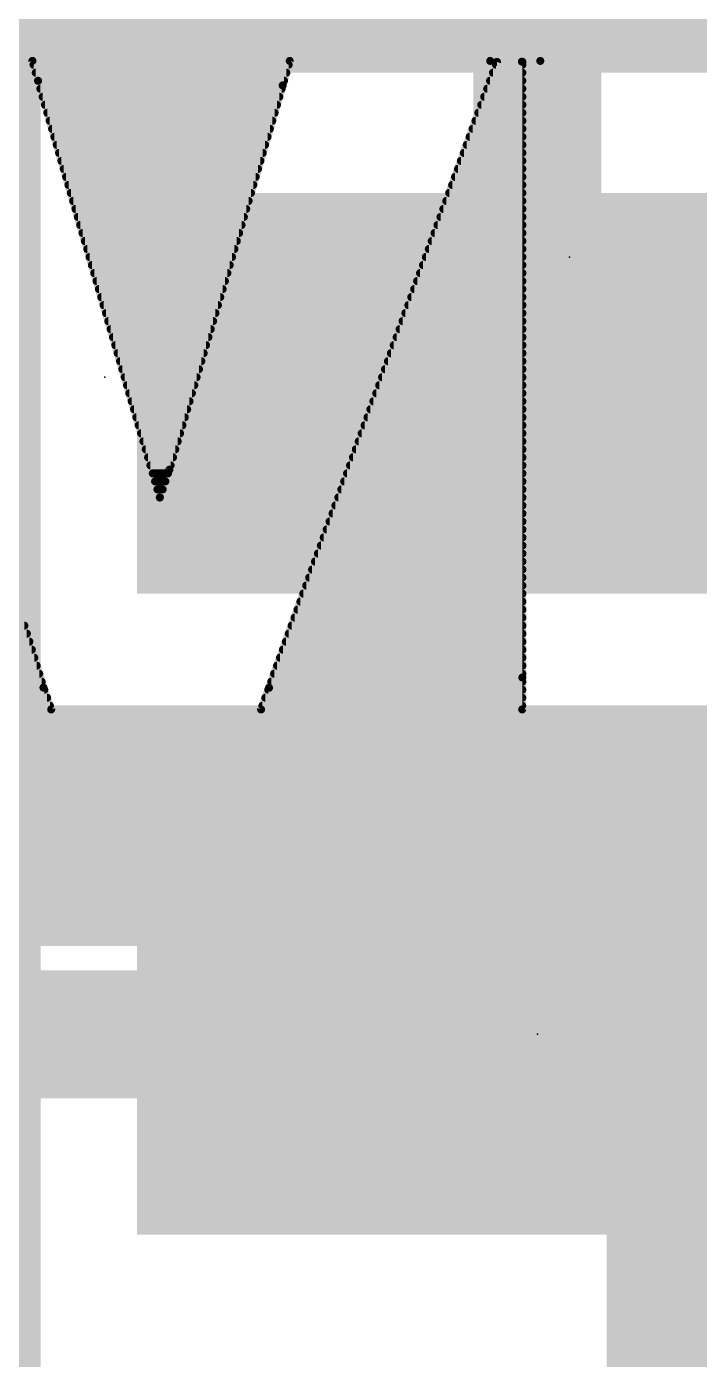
# Model space of a CAD drawing. Extents: x -27.9 to 58.7, y -12 to 40.1.
# Drawn here: x 22.076 to 23.142, y 15.868 to 17.98 of the extents above; entities that cross this region are included whole.
import ezdxf

# ---------------------------------------------------------------- set-up
doc = ezdxf.new("R2010")
doc.units = 0
for name, color, linetype in [('1', 12, 'CONTINUOUS'), ('16', 132, 'CONTINUOUS'), ('21', 41, 'CONTINUOUS'), ('22', 40, 'CONTINUOUS'), ('23', 53, 'CONTINUOUS'), ('24', 53, 'CONTINUOUS')]:
    doc.layers.add(name, color=color, linetype=linetype)

# ---------------------------------------------------------------- blocks, each defined once
blk = doc.blocks.new('RECT')
blk.add_solid([(-0.5, -0.5), (0.5, -0.5), (-0.5, 0.5), (0.5, 0.5)])

msp = doc.modelspace()

# ---------------------------------------------------------------- linework, layer by layer
at = {"layer": '16', "const_width": 0.2032}
for points in [[(22.8854, 17.399), (22.8854, 18.3642)], [(20.3962, 16.383), (22.8854, 16.383)]]:
    msp.add_lwpolyline(points, dxfattribs=at)
at = {"layer": '16', "const_width": 0.1016}
for points in [[(22.8346, 17.399, 1), (22.9362, 17.399)], [(22.8854, 16.3322, 1), (22.8854, 16.4338)]]:
    msp.add_lwpolyline(points, format="xyb", dxfattribs=at)
at = {"layer": '21', "const_width": 0.0127}
for points in [[(19.6469, 17.9705), (24.7579, 17.9705)], [(19.6574, 17.9832), (24.7474, 17.9832)], [(19.6364, 17.9578), (24.7683, 17.9578)], [(19.6261, 17.9451), (24.7788, 17.9451)], [(20.3647, 17.9324), (24.1685, 17.9324)], [(21.7617, 17.9258), (22.0847, 17.9258)], [(22.0847, 17.9258), (22.0937, 17.8942)], [(22.0865, 17.9197), (22.491, 17.9197)], [(22.0901, 17.907), (22.4873, 17.907)], [(22.8213, 17.9242), (22.4599, 16.9321)], [(22.4815, 17.8869), (22.4927, 17.9258)], [(22.4927, 17.9258), (22.8105, 17.9258)], [(22.8105, 17.9258), (22.8609, 17.9247)], [(22.815, 17.907), (22.8616, 17.907)], [(22.8197, 17.9197), (22.8616, 17.9197)], [(22.8616, 17.9243), (22.8213, 17.9242)], [(22.8609, 17.9247), (22.89, 17.9258)], [(22.8616, 16.9485), (22.8616, 17.9243)], [(22.89, 17.9258), (23.1546, 17.9258)], [(22.0937, 17.8943), (22.4837, 17.8943)], [(22.0937, 17.8942), (22.2868, 17.2338)], [(22.3018, 17.2777), (22.4815, 17.8869)], [(22.8104, 17.8943), (22.8616, 17.8943)], [(22.0974, 17.8816), (22.48, 17.8816)], [(22.1011, 17.8689), (22.4762, 17.8689)], [(22.8011, 17.8689), (22.8616, 17.8689)], [(22.8058, 17.8816), (22.8616, 17.8816)], [(22.1048, 17.8562), (22.4725, 17.8562)], [(22.1085, 17.8435), (22.4687, 17.8435)], [(22.7919, 17.8435), (22.8616, 17.8435)], [(22.7965, 17.8562), (22.8616, 17.8562)], [(22.1122, 17.8308), (22.465, 17.8308)], [(22.7873, 17.8308), (22.8616, 17.8308)], [(22.116, 17.8181), (22.4612, 17.8181)], [(22.1197, 17.8054), (22.4575, 17.8054)], [(22.778, 17.8054), (22.8616, 17.8054)], [(22.7826, 17.8181), (22.8616, 17.8181)], [(22.1234, 17.7927), (22.4537, 17.7927)], [(22.1271, 17.78), (22.45, 17.78)], [(22.7688, 17.78), (22.8616, 17.78)], [(22.7734, 17.7927), (22.8616, 17.7927)], [(22.1308, 17.7673), (22.4462, 17.7673)], [(22.7641, 17.7673), (22.8616, 17.7673)], [(22.1345, 17.7546), (22.4425, 17.7546)], [(22.1382, 17.7419), (22.4387, 17.7419)], [(22.7549, 17.7419), (22.8616, 17.7419)], [(22.7595, 17.7546), (22.8616, 17.7546)], [(22.142, 17.7292), (22.435, 17.7292)], [(22.1457, 17.7165), (22.4312, 17.7165)], [(22.7456, 17.7165), (22.8616, 17.7165)], [(22.7503, 17.7292), (22.8616, 17.7292)], [(22.1494, 17.7038), (22.4275, 17.7038)], [(22.741, 17.7038), (22.8616, 17.7038)], [(22.1531, 17.6911), (22.4237, 17.6911)], [(22.1568, 17.6784), (22.42, 17.6784)], [(22.7318, 17.6784), (22.8616, 17.6784)], [(22.7364, 17.6911), (22.8616, 17.6911)], [(22.1605, 17.6657), (22.4163, 17.6657)], [(22.1642, 17.653), (22.4125, 17.653)], [(22.7225, 17.653), (22.8616, 17.653)], [(22.7271, 17.6657), (22.8616, 17.6657)], [(22.1679, 17.6403), (22.4088, 17.6403)], [(22.7179, 17.6403), (22.8616, 17.6403)], [(22.1717, 17.6276), (22.405, 17.6276)], [(22.1754, 17.6149), (22.4013, 17.6149)], [(22.7086, 17.6149), (22.8616, 17.6149)], [(22.7133, 17.6276), (22.8616, 17.6276)], [(22.1791, 17.6022), (22.3975, 17.6022)], [(22.1828, 17.5895), (22.3938, 17.5895)], [(22.6994, 17.5895), (22.8616, 17.5895)], [(22.704, 17.6022), (22.8616, 17.6022)], [(22.1865, 17.5768), (22.39, 17.5768)], [(22.6948, 17.5768), (22.8616, 17.5768)], [(22.1902, 17.5641), (22.3863, 17.5641)], [(22.1939, 17.5514), (22.3825, 17.5514)], [(22.6855, 17.5514), (22.8616, 17.5514)], [(22.6901, 17.5641), (22.8616, 17.5641)], [(22.1976, 17.5387), (22.3788, 17.5387)], [(22.2014, 17.526), (22.375, 17.526)], [(22.6762, 17.526), (22.8616, 17.526)], [(22.6809, 17.5387), (22.8616, 17.5387)], [(22.2051, 17.5133), (22.3713, 17.5133)], [(22.6716, 17.5133), (22.8616, 17.5133)], [(22.1023, 16.9325), (21.9307, 17.4888)], [(22.2088, 17.5006), (22.3675, 17.5006)], [(22.2125, 17.4879), (22.3638, 17.4879)], [(22.6624, 17.4879), (22.8616, 17.4879)], [(22.667, 17.5006), (22.8616, 17.5006)], [(22.2162, 17.4752), (22.36, 17.4752)], [(22.2199, 17.4625), (22.3563, 17.4625)], [(22.6531, 17.4625), (22.8616, 17.4625)], [(22.6577, 17.4752), (22.8616, 17.4752)], [(22.2236, 17.4498), (22.3525, 17.4498)], [(22.6485, 17.4498), (22.8616, 17.4498)], [(22.2273, 17.4371), (22.3488, 17.4371)], [(22.2311, 17.4244), (22.345, 17.4244)], [(22.6392, 17.4244), (22.8616, 17.4244)], [(22.6439, 17.4371), (22.8616, 17.4371)], [(22.2348, 17.4117), (22.3413, 17.4117)], [(22.2385, 17.399), (22.3376, 17.399)], [(22.63, 17.399), (22.8616, 17.399)], [(22.6346, 17.4117), (22.8616, 17.4117)], [(22.2422, 17.3863), (22.3338, 17.3863)], [(22.6254, 17.3863), (22.8616, 17.3863)], [(22.2459, 17.3736), (22.3301, 17.3736)], [(22.2496, 17.3609), (22.3263, 17.3609)], [(22.6161, 17.3609), (22.8616, 17.3609)], [(22.6207, 17.3736), (22.8616, 17.3736)], [(22.2533, 17.3482), (22.3226, 17.3482)], [(22.257, 17.3355), (22.3188, 17.3355)], [(22.6069, 17.3355), (22.8616, 17.3355)], [(22.6115, 17.3482), (22.8616, 17.3482)], [(22.2608, 17.3228), (22.3151, 17.3228)], [(22.6022, 17.3228), (22.8616, 17.3228)], [(22.2645, 17.3101), (22.3113, 17.3101)], [(22.2682, 17.2974), (22.3076, 17.2974)], [(22.593, 17.2974), (22.8616, 17.2974)], [(22.5976, 17.3101), (22.8616, 17.3101)], [(22.2719, 17.2847), (22.3038, 17.2847)], [(22.2756, 17.272), (22.2998, 17.272)], [(22.2868, 17.2338), (22.3018, 17.2777)], [(22.5837, 17.272), (22.8616, 17.272)], [(22.5884, 17.2847), (22.8616, 17.2847)], [(22.2793, 17.2593), (22.2955, 17.2593)], [(22.5791, 17.2593), (22.8616, 17.2593)], [(22.283, 17.2466), (22.2912, 17.2466)], [(22.2868, 17.2339), (22.2868, 17.2339)], [(22.5699, 17.2339), (22.8616, 17.2339)], [(22.5745, 17.2466), (22.8616, 17.2466)], [(22.5606, 17.2085), (22.8616, 17.2085)], [(22.5652, 17.2212), (22.8616, 17.2212)], [(22.556, 17.1958), (22.8616, 17.1958)], [(22.5467, 17.1704), (22.8616, 17.1704)], [(22.5514, 17.1831), (22.8616, 17.1831)], [(22.5421, 17.1577), (22.8616, 17.1577)], [(22.5328, 17.1323), (22.8616, 17.1323)], [(22.5375, 17.145), (22.8616, 17.145)], [(22.5236, 17.1069), (22.8616, 17.1069)], [(22.5282, 17.1196), (22.8616, 17.1196)], [(22.519, 17.0942), (22.8616, 17.0942)], [(22.5097, 17.0688), (22.8616, 17.0688)], [(22.5143, 17.0815), (22.8616, 17.0815)], [(22.5005, 17.0434), (22.8616, 17.0434)], [(22.5051, 17.0561), (22.8616, 17.0561)], [(21.7611, 17.0307), (22.072, 17.0307)], [(22.4958, 17.0307), (22.8616, 17.0307)], [(21.7532, 17.0053), (22.0799, 17.0053)], [(21.7571, 17.018), (22.0759, 17.018)], [(22.4866, 17.0053), (22.8616, 17.0053)], [(22.4912, 17.018), (22.8616, 17.018)], [(21.7453, 16.9799), (22.0877, 16.9799)], [(21.7492, 16.9926), (22.0838, 16.9926)], [(22.4773, 16.9799), (22.8616, 16.9799)], [(22.482, 16.9926), (22.8616, 16.9926)], [(21.7413, 16.9672), (22.0916, 16.9672)], [(22.4727, 16.9672), (22.8616, 16.9672)], [(21.7334, 16.9418), (22.0994, 16.9418)], [(21.7373, 16.9545), (22.0955, 16.9545)], [(22.4635, 16.9418), (22.8615, 16.9418)], [(22.4681, 16.9545), (22.8616, 16.9545)], [(22.8613, 16.8979), (22.8616, 16.9485)], [(21.7254, 16.9164), (22.108, 16.9164)], [(21.7294, 16.9291), (22.1035, 16.9291)], [(22.1145, 16.8979), (22.1023, 16.9325)], [(22.4599, 16.9321), (22.4473, 16.8979)], [(22.4541, 16.9164), (22.8614, 16.9164)], [(22.4588, 16.9291), (22.8615, 16.9291)], [(21.7213, 16.9037), (22.1124, 16.9037)], [(22.4473, 16.8979), (22.1145, 16.8979)], [(22.4495, 16.9037), (22.8613, 16.9037)], [(23.1992, 16.8979), (22.8613, 16.8979)], [(20.9578, 16.891), (24.1646, 16.891)], [(20.9578, 16.8783), (24.7638, 16.8783)], [(20.9578, 16.8656), (24.7533, 16.8656)], [(20.9578, 16.8529), (24.7428, 16.8529)], [(20.9578, 16.8402), (24.7323, 16.8402)], [(20.9578, 16.8275), (24.7219, 16.8275)], [(20.9578, 16.8148), (24.7112, 16.8148)], [(20.9578, 16.8021), (24.6991, 16.8021)], [(20.9578, 16.7894), (24.687, 16.7894)], [(20.9578, 16.7767), (24.6746, 16.7767)], [(20.9578, 16.764), (24.6589, 16.764)], [(20.9578, 16.7513), (24.6433, 16.7513)], [(20.9578, 16.7386), (24.6276, 16.7386)], [(20.9578, 16.7259), (24.6119, 16.7259)], [(20.9578, 16.7132), (24.5963, 16.7132)], [(20.9578, 16.7005), (24.5806, 16.7005)], [(20.9578, 16.6878), (24.5649, 16.6878)], [(20.9578, 16.6751), (24.5474, 16.6751)], [(20.9578, 16.6624), (24.524, 16.6624)], [(20.9578, 16.6497), (24.5006, 16.6497)], [(20.9578, 16.637), (24.4772, 16.637)], [(20.9578, 16.6243), (24.4538, 16.6243)], [(20.9578, 16.6116), (24.4304, 16.6116)], [(20.9578, 16.5989), (24.4027, 16.5989)], [(20.9578, 16.5862), (24.3628, 16.5862)], [(20.9578, 16.5735), (24.323, 16.5735)], [(20.9578, 16.5608), (24.2831, 16.5608)], [(20.9584, 16.5481), (24.2303, 16.5481)], [(20.9591, 16.5354), (24.1165, 16.5354)], [(20.9595, 16.5293), (24.0523, 16.5293)]]:
    msp.add_lwpolyline(points, dxfattribs=at)
at = {"layer": '21', "const_width": 0.0064}
for points in [[(22.0878, 17.9266, 1), (22.0817, 17.9249)], [(22.0865, 17.9229, 1), (22.0865, 17.9165)], [(22.0847, 17.9226, 1), (22.0847, 17.9289)], [(22.0901, 17.9102, 1), (22.0901, 17.9038)], [(22.4873, 17.9038, 1), (22.4873, 17.9102)], [(22.4927, 17.9289, 1), (22.4927, 17.9226)], [(22.4958, 17.9249, 1), (22.4897, 17.9266)], [(22.491, 17.9165, 1), (22.491, 17.9229)], [(22.8106, 17.9289, 1), (22.8105, 17.9226)], [(22.8105, 17.9226, 1), (22.8105, 17.9289)], [(22.815, 17.9102, 1), (22.815, 17.9038)], [(22.8197, 17.9229, 1), (22.8197, 17.9165)], [(22.8213, 17.9273, 1), (22.8213, 17.921)], [(22.8243, 17.9231, 1), (22.8183, 17.9253)], [(22.8607, 17.9278, 1), (22.861, 17.9215)], [(22.8647, 17.9243, 1), (22.8584, 17.9243)], [(22.8608, 17.9215, 1), (22.8609, 17.9278)], [(22.8616, 17.9211, 1), (22.8615, 17.9275)], [(22.8616, 17.9165, 1), (22.8616, 17.9229)], [(22.8616, 17.9038, 1), (22.8616, 17.9102)], [(22.89, 17.9289, 1), (22.89, 17.9226)], [(22.8901, 17.9226, 1), (22.8899, 17.9289)], [(22.0937, 17.8975, 1), (22.0937, 17.8911)], [(22.0968, 17.8951, 1), (22.0907, 17.8933)], [(22.0907, 17.8933, 1), (22.0968, 17.8951)], [(22.4785, 17.8878, 1), (22.4846, 17.886)], [(22.4846, 17.886, 1), (22.4785, 17.8878)], [(22.4837, 17.8911, 1), (22.4837, 17.8975)], [(22.8104, 17.8975, 1), (22.8104, 17.8911)], [(22.8616, 17.8911, 1), (22.8616, 17.8975)], [(22.0974, 17.8848, 1), (22.0974, 17.8784)], [(22.1011, 17.8721, 1), (22.1011, 17.8657)], [(22.4762, 17.8657, 1), (22.4762, 17.8721)], [(22.48, 17.8784, 1), (22.48, 17.8848)], [(22.8011, 17.8721, 1), (22.8011, 17.8657)], [(22.8058, 17.8848, 1), (22.8058, 17.8784)], [(22.8616, 17.8784, 1), (22.8616, 17.8848)], [(22.8616, 17.8657, 1), (22.8616, 17.8721)], [(22.1048, 17.8594, 1), (22.1048, 17.853)], [(22.1085, 17.8467, 1), (22.1085, 17.8403)], [(22.4687, 17.8403, 1), (22.4687, 17.8467)], [(22.4725, 17.853, 1), (22.4725, 17.8594)], [(22.7919, 17.8467, 1), (22.7919, 17.8403)], [(22.7965, 17.8594, 1), (22.7965, 17.853)], [(22.8616, 17.853, 1), (22.8616, 17.8594)], [(22.8616, 17.8403, 1), (22.8616, 17.8467)], [(22.1122, 17.834, 1), (22.1122, 17.8276)], [(22.465, 17.8276, 1), (22.465, 17.834)], [(22.7873, 17.834, 1), (22.7873, 17.8276)], [(22.8616, 17.8276, 1), (22.8616, 17.834)], [(22.116, 17.8213, 1), (22.116, 17.8149)], [(22.1197, 17.8086, 1), (22.1197, 17.8022)], [(22.4575, 17.8022, 1), (22.4575, 17.8086)], [(22.4612, 17.8149, 1), (22.4612, 17.8213)], [(22.778, 17.8086, 1), (22.778, 17.8022)], [(22.7826, 17.8213, 1), (22.7826, 17.8149)], [(22.8616, 17.8149, 1), (22.8616, 17.8213)], [(22.8616, 17.8022, 1), (22.8616, 17.8086)], [(22.1234, 17.7959, 1), (22.1234, 17.7895)], [(22.1271, 17.7832, 1), (22.1271, 17.7768)], [(22.45, 17.7768, 1), (22.45, 17.7832)], [(22.4537, 17.7895, 1), (22.4537, 17.7959)], [(22.7688, 17.7832, 1), (22.7688, 17.7768)], [(22.7734, 17.7959, 1), (22.7734, 17.7895)], [(22.8616, 17.7895, 1), (22.8616, 17.7959)], [(22.8616, 17.7768, 1), (22.8616, 17.7832)], [(22.1308, 17.7705, 1), (22.1308, 17.7641)], [(22.4462, 17.7641, 1), (22.4462, 17.7705)], [(22.7641, 17.7705, 1), (22.7641, 17.7641)], [(22.8616, 17.7641, 1), (22.8616, 17.7705)], [(22.1345, 17.7578, 1), (22.1345, 17.7514)], [(22.1382, 17.7451, 1), (22.1382, 17.7387)], [(22.4387, 17.7387, 1), (22.4387, 17.7451)], [(22.4425, 17.7514, 1), (22.4425, 17.7578)], [(22.7549, 17.7451, 1), (22.7549, 17.7387)], [(22.7595, 17.7578, 1), (22.7595, 17.7514)], [(22.8616, 17.7514, 1), (22.8616, 17.7578)], [(22.8616, 17.7387, 1), (22.8616, 17.7451)], [(22.142, 17.7324, 1), (22.142, 17.726)], [(22.1457, 17.7197, 1), (22.1457, 17.7133)], [(22.4312, 17.7133, 1), (22.4312, 17.7197)], [(22.435, 17.726, 1), (22.435, 17.7324)], [(22.7456, 17.7197, 1), (22.7456, 17.7133)], [(22.7503, 17.7324, 1), (22.7503, 17.726)], [(22.8616, 17.726, 1), (22.8616, 17.7324)], [(22.8616, 17.7133, 1), (22.8616, 17.7197)], [(22.1494, 17.707, 1), (22.1494, 17.7006)], [(22.4275, 17.7006, 1), (22.4275, 17.707)], [(22.741, 17.707, 1), (22.741, 17.7006)], [(22.8616, 17.7006, 1), (22.8616, 17.707)], [(22.1531, 17.6943, 1), (22.1531, 17.6879)], [(22.1568, 17.6816, 1), (22.1568, 17.6752)], [(22.42, 17.6752, 1), (22.42, 17.6816)], [(22.4237, 17.6879, 1), (22.4237, 17.6943)], [(22.7318, 17.6816, 1), (22.7318, 17.6752)], [(22.7364, 17.6943, 1), (22.7364, 17.6879)], [(22.8616, 17.6879, 1), (22.8616, 17.6943)], [(22.8616, 17.6752, 1), (22.8616, 17.6816)], [(22.1605, 17.6689, 1), (22.1605, 17.6625)], [(22.1642, 17.6562, 1), (22.1642, 17.6498)], [(22.4125, 17.6498, 1), (22.4125, 17.6562)], [(22.4163, 17.6625, 1), (22.4163, 17.6689)], [(22.7225, 17.6562, 1), (22.7225, 17.6498)], [(22.7271, 17.6689, 1), (22.7271, 17.6625)], [(22.8616, 17.6625, 1), (22.8616, 17.6689)], [(22.8616, 17.6498, 1), (22.8616, 17.6562)], [(22.1679, 17.6435, 1), (22.1679, 17.6371)], [(22.4088, 17.6371, 1), (22.4088, 17.6435)], [(22.7179, 17.6435, 1), (22.7179, 17.6371)], [(22.8616, 17.6371, 1), (22.8616, 17.6435)], [(22.1717, 17.6308, 1), (22.1717, 17.6244)], [(22.1754, 17.6181, 1), (22.1754, 17.6117)], [(22.4013, 17.6117, 1), (22.4013, 17.6181)], [(22.405, 17.6244, 1), (22.405, 17.6308)], [(22.7086, 17.6181, 1), (22.7086, 17.6117)], [(22.7133, 17.6308, 1), (22.7133, 17.6244)], [(22.8616, 17.6244, 1), (22.8616, 17.6308)], [(22.8616, 17.6117, 1), (22.8616, 17.6181)], [(22.1791, 17.6054, 1), (22.1791, 17.599)], [(22.1828, 17.5927, 1), (22.1828, 17.5863)], [(22.3938, 17.5863, 1), (22.3938, 17.5927)], [(22.3975, 17.599, 1), (22.3975, 17.6054)], [(22.6994, 17.5927, 1), (22.6994, 17.5863)], [(22.704, 17.6054, 1), (22.704, 17.599)], [(22.8616, 17.599, 1), (22.8616, 17.6054)], [(22.8616, 17.5863, 1), (22.8616, 17.5927)], [(22.1865, 17.58, 1), (22.1865, 17.5736)], [(22.39, 17.5736, 1), (22.39, 17.58)], [(22.6948, 17.58, 1), (22.6948, 17.5736)], [(22.8616, 17.5736, 1), (22.8616, 17.58)], [(22.1902, 17.5673, 1), (22.1902, 17.5609)], [(22.1939, 17.5546, 1), (22.1939, 17.5482)], [(22.3825, 17.5482, 1), (22.3825, 17.5546)], [(22.3863, 17.5609, 1), (22.3863, 17.5673)], [(22.6855, 17.5546, 1), (22.6855, 17.5482)], [(22.6901, 17.5673, 1), (22.6901, 17.5609)], [(22.8616, 17.5609, 1), (22.8616, 17.5673)], [(22.8616, 17.5482, 1), (22.8616, 17.5546)], [(22.1976, 17.5419, 1), (22.1976, 17.5355)], [(22.2014, 17.5292, 1), (22.2014, 17.5228)], [(22.375, 17.5228, 1), (22.375, 17.5292)], [(22.3788, 17.5355, 1), (22.3788, 17.5419)], [(22.6762, 17.5292, 1), (22.6762, 17.5228)], [(22.6809, 17.5419, 1), (22.6809, 17.5355)], [(22.8616, 17.5355, 1), (22.8616, 17.5419)], [(22.8616, 17.5228, 1), (22.8616, 17.5292)], [(22.2051, 17.5165, 1), (22.2051, 17.5101)], [(22.3713, 17.5101, 1), (22.3713, 17.5165)], [(22.6716, 17.5165, 1), (22.6716, 17.5101)], [(22.8616, 17.5101, 1), (22.8616, 17.5165)], [(22.2088, 17.5038, 1), (22.2088, 17.4974)], [(22.2125, 17.4911, 1), (22.2125, 17.4847)], [(22.3638, 17.4847, 1), (22.3638, 17.4911)], [(22.3675, 17.4974, 1), (22.3675, 17.5038)], [(22.6624, 17.4911, 1), (22.6624, 17.4847)], [(22.667, 17.5038, 1), (22.667, 17.4974)], [(22.8616, 17.4974, 1), (22.8616, 17.5038)], [(22.8616, 17.4847, 1), (22.8616, 17.4911)], [(22.2162, 17.4784, 1), (22.2162, 17.472)], [(22.2199, 17.4657, 1), (22.2199, 17.4593)], [(22.3563, 17.4593, 1), (22.3563, 17.4657)], [(22.36, 17.472, 1), (22.36, 17.4784)], [(22.6531, 17.4657, 1), (22.6531, 17.4593)], [(22.6577, 17.4784, 1), (22.6577, 17.472)], [(22.8616, 17.472, 1), (22.8616, 17.4784)], [(22.8616, 17.4593, 1), (22.8616, 17.4657)], [(22.2236, 17.453, 1), (22.2236, 17.4466)], [(22.3525, 17.4466, 1), (22.3525, 17.453)], [(22.6485, 17.453, 1), (22.6485, 17.4466)], [(22.8616, 17.4466, 1), (22.8616, 17.453)], [(22.2273, 17.4403, 1), (22.2273, 17.4339)], [(22.2311, 17.4276, 1), (22.2311, 17.4212)], [(22.345, 17.4212, 1), (22.345, 17.4276)], [(22.3488, 17.4339, 1), (22.3488, 17.4403)], [(22.6392, 17.4276, 1), (22.6392, 17.4212)], [(22.6439, 17.4403, 1), (22.6439, 17.4339)], [(22.8616, 17.4339, 1), (22.8616, 17.4403)], [(22.8616, 17.4212, 1), (22.8616, 17.4276)], [(22.2348, 17.4149, 1), (22.2348, 17.4085)], [(22.2385, 17.4022, 1), (22.2385, 17.3958)], [(22.3376, 17.3958, 1), (22.3376, 17.4022)], [(22.3413, 17.4085, 1), (22.3413, 17.4149)], [(22.63, 17.4022, 1), (22.63, 17.3958)], [(22.6346, 17.4149, 1), (22.6346, 17.4085)], [(22.8616, 17.4085, 1), (22.8616, 17.4149)], [(22.8616, 17.3958, 1), (22.8616, 17.4022)], [(22.2422, 17.3895, 1), (22.2422, 17.3831)], [(22.3338, 17.3831, 1), (22.3338, 17.3895)], [(22.6254, 17.3895, 1), (22.6254, 17.3831)], [(22.8616, 17.3831, 1), (22.8616, 17.3895)], [(22.2459, 17.3768, 1), (22.2459, 17.3704)], [(22.2496, 17.3641, 1), (22.2496, 17.3577)], [(22.3263, 17.3577, 1), (22.3263, 17.3641)], [(22.3301, 17.3704, 1), (22.3301, 17.3768)], [(22.6161, 17.3641, 1), (22.6161, 17.3577)], [(22.6207, 17.3768, 1), (22.6207, 17.3704)], [(22.8616, 17.3704, 1), (22.8616, 17.3768)], [(22.8616, 17.3577, 1), (22.8616, 17.3641)], [(22.2533, 17.3514, 1), (22.2533, 17.345)], [(22.257, 17.3387, 1), (22.257, 17.3323)], [(22.3188, 17.3323, 1), (22.3188, 17.3387)], [(22.3226, 17.345, 1), (22.3226, 17.3514)], [(22.6069, 17.3387, 1), (22.6069, 17.3323)], [(22.6115, 17.3514, 1), (22.6115, 17.345)], [(22.8616, 17.345, 1), (22.8616, 17.3514)], [(22.8616, 17.3323, 1), (22.8616, 17.3387)], [(22.2608, 17.326, 1), (22.2608, 17.3196)], [(22.3151, 17.3196, 1), (22.3151, 17.326)], [(22.6022, 17.326, 1), (22.6022, 17.3196)], [(22.8616, 17.3196, 1), (22.8616, 17.326)], [(22.2645, 17.3133, 1), (22.2645, 17.3069)], [(22.2682, 17.3006, 1), (22.2682, 17.2942)], [(22.3076, 17.2942, 1), (22.3076, 17.3006)], [(22.3113, 17.3069, 1), (22.3113, 17.3133)], [(22.593, 17.3006, 1), (22.593, 17.2942)], [(22.5976, 17.3133, 1), (22.5976, 17.3069)], [(22.8616, 17.3069, 1), (22.8616, 17.3133)], [(22.8616, 17.2942, 1), (22.8616, 17.3006)], [(22.2719, 17.2879, 1), (22.2719, 17.2815)], [(22.2756, 17.2752, 1), (22.2756, 17.2688)], [(22.2987, 17.2786, 1), (22.3048, 17.2768)], [(22.3048, 17.2767, 1), (22.2988, 17.2788)], [(22.2998, 17.2688, 1), (22.2998, 17.2752)], [(22.3038, 17.2815, 1), (22.3038, 17.2879)], [(22.5837, 17.2752, 1), (22.5837, 17.2688)], [(22.5884, 17.2879, 1), (22.5884, 17.2815)], [(22.8616, 17.2815, 1), (22.8616, 17.2879)], [(22.8616, 17.2688, 1), (22.8616, 17.2752)], [(22.2793, 17.2625, 1), (22.2793, 17.2561)], [(22.2955, 17.2561, 1), (22.2955, 17.2625)], [(22.5791, 17.2625, 1), (22.5791, 17.2561)], [(22.8616, 17.2561, 1), (22.8616, 17.2625)], [(22.283, 17.2498, 1), (22.283, 17.2434)], [(22.2868, 17.2371, 1), (22.2868, 17.2307)], [(22.2838, 17.2348, 1), (22.2898, 17.2327)], [(22.2837, 17.2329, 1), (22.2898, 17.2346)], [(22.2868, 17.2307, 1), (22.2868, 17.2371)], [(22.2912, 17.2434, 1), (22.2912, 17.2498)], [(22.5699, 17.2371, 1), (22.5699, 17.2307)], [(22.5745, 17.2498, 1), (22.5745, 17.2434)], [(22.8616, 17.2434, 1), (22.8616, 17.2498)], [(22.8616, 17.2307, 1), (22.8616, 17.2371)], [(22.5606, 17.2117, 1), (22.5606, 17.2053)], [(22.5652, 17.2244, 1), (22.5652, 17.218)], [(22.8616, 17.218, 1), (22.8616, 17.2244)], [(22.8616, 17.2053, 1), (22.8616, 17.2117)], [(22.556, 17.199, 1), (22.556, 17.1926)], [(22.8616, 17.1926, 1), (22.8616, 17.199)], [(22.5467, 17.1736, 1), (22.5467, 17.1672)], [(22.5514, 17.1863, 1), (22.5514, 17.1799)], [(22.8616, 17.1799, 1), (22.8616, 17.1863)], [(22.8616, 17.1672, 1), (22.8616, 17.1736)], [(22.5421, 17.1609, 1), (22.5421, 17.1545)], [(22.8616, 17.1545, 1), (22.8616, 17.1609)], [(22.5328, 17.1355, 1), (22.5328, 17.1291)], [(22.5375, 17.1482, 1), (22.5375, 17.1418)], [(22.8616, 17.1418, 1), (22.8616, 17.1482)], [(22.8616, 17.1291, 1), (22.8616, 17.1355)], [(22.5236, 17.1101, 1), (22.5236, 17.1037)], [(22.5282, 17.1228, 1), (22.5282, 17.1164)], [(22.8616, 17.1164, 1), (22.8616, 17.1228)], [(22.8616, 17.1037, 1), (22.8616, 17.1101)], [(22.519, 17.0974, 1), (22.519, 17.091)], [(22.8616, 17.091, 1), (22.8616, 17.0974)], [(22.5097, 17.072, 1), (22.5097, 17.0656)], [(22.5143, 17.0847, 1), (22.5143, 17.0783)], [(22.8616, 17.0783, 1), (22.8616, 17.0847)], [(22.8616, 17.0656, 1), (22.8616, 17.072)], [(22.5005, 17.0466, 1), (22.5005, 17.0402)], [(22.5051, 17.0593, 1), (22.5051, 17.0529)], [(22.8616, 17.0529, 1), (22.8616, 17.0593)], [(22.8616, 17.0402, 1), (22.8616, 17.0466)], [(22.072, 17.0275, 1), (22.072, 17.0339)], [(22.4958, 17.0339, 1), (22.4958, 17.0275)], [(22.8616, 17.0275, 1), (22.8616, 17.0339)], [(22.0759, 17.0148, 1), (22.0759, 17.0212)], [(22.0799, 17.0021, 1), (22.0799, 17.0085)], [(22.4866, 17.0085, 1), (22.4866, 17.0021)], [(22.4912, 17.0212, 1), (22.4912, 17.0148)], [(22.8616, 17.0148, 1), (22.8616, 17.0212)], [(22.8616, 17.0021, 1), (22.8616, 17.0085)], [(22.0838, 16.9894, 1), (22.0838, 16.9958)], [(22.0877, 16.9767, 1), (22.0877, 16.9831)], [(22.4773, 16.9831, 1), (22.4773, 16.9767)], [(22.482, 16.9958, 1), (22.482, 16.9894)], [(22.8616, 16.9894, 1), (22.8616, 16.9958)], [(22.8616, 16.9767, 1), (22.8616, 16.9831)], [(22.0916, 16.964, 1), (22.0916, 16.9704)], [(22.4727, 16.9704, 1), (22.4727, 16.964)], [(22.8616, 16.964, 1), (22.8616, 16.9704)], [(22.0955, 16.9513, 1), (22.0955, 16.9577)], [(22.0994, 16.9386, 1), (22.0994, 16.945)], [(22.4635, 16.945, 1), (22.4635, 16.9386)], [(22.4681, 16.9577, 1), (22.4681, 16.9513)], [(22.8647, 16.9485, 1), (22.8584, 16.9485)], [(22.8584, 16.9485, 1), (22.8647, 16.9485)], [(22.8615, 16.9386, 1), (22.8615, 16.945)], [(22.8616, 16.9513, 1), (22.8616, 16.9577)], [(22.1053, 16.9335, 1), (22.0993, 16.9314)], [(22.0993, 16.9315, 1), (22.1054, 16.9334)], [(22.1035, 16.9259, 1), (22.1035, 16.9323)], [(22.108, 16.9132, 1), (22.108, 16.9196)], [(22.4541, 16.9196, 1), (22.4541, 16.9132)], [(22.4588, 16.9323, 1), (22.4588, 16.9259)], [(22.457, 16.9332, 1), (22.4629, 16.9311)], [(22.4629, 16.931, 1), (22.457, 16.9332)], [(22.8614, 16.9132, 1), (22.8614, 16.9196)], [(22.8615, 16.9259, 1), (22.8615, 16.9323)], [(22.1145, 16.901, 1), (22.1145, 16.8947)], [(22.1115, 16.8968, 1), (22.1175, 16.8989)], [(22.1124, 16.9005, 1), (22.1124, 16.9069)], [(22.4443, 16.899, 1), (22.4503, 16.8968)], [(22.4495, 16.9069, 1), (22.4495, 16.9005)], [(22.4473, 16.8947, 1), (22.4473, 16.901)], [(22.8581, 16.8979, 1), (22.8645, 16.8978)], [(22.8613, 16.901, 1), (22.8613, 16.8947)], [(22.8613, 16.9005, 1), (22.8613, 16.9069)]]:
    msp.add_lwpolyline(points, format="xyb", dxfattribs=at)
at = {"layer": '22', "const_width": 0.3048}
msp.add_lwpolyline([(19.3802, 18.0594), (23.7744, 18.0594)], dxfattribs=at)
at = {"layer": '23'}
msp.add_point((22.1996, 17.4244), dxfattribs=at)
at = {"layer": '24'}
for p in [(22.9362, 17.6149), (22.8854, 16.383)]:
    msp.add_point(p, dxfattribs=at)

# ---------------------------------------------------------------- block references
at = {"layer": '1', "xscale": 1.2, "yscale": 2, "rotation": 90}
msp.add_blockref('RECT', (23.995, 15.5), dxfattribs=at)
at = {"layer": '16', "xscale": 0.635, "yscale": 1.27, "rotation": 270}
for p in [(22.8854, 17.399), (22.8854, 16.383)]:
    msp.add_blockref('RECT', p, dxfattribs=at)
at = {"layer": '22', "xscale": 0.889, "yscale": 3.0226}
msp.add_blockref('RECT', (21.6535, 16.3957), dxfattribs=at)

doc.saveas('drawing.dxf')
